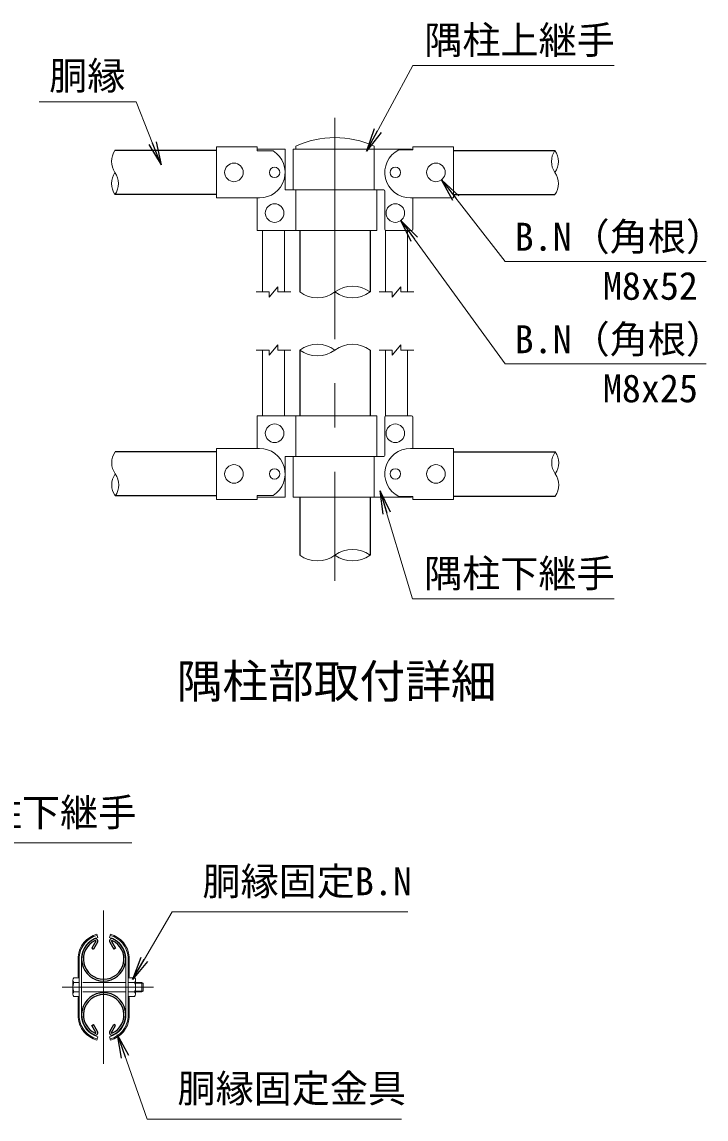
# Model space of a CAD drawing. Units: millimetres, scale not verified. Extents: x -10499 to 10501, y -7424 to 7426.
# Drawn here: x 3310 to 6257, y -4263 to 463 of the extents above; entities that cross this region are included whole.
import ezdxf
from ezdxf.enums import TextEntityAlignment as Align

# ---------------------------------------------------------------- set-up
doc = ezdxf.new("R2010")
doc.units = ezdxf.units.MM
doc.header["$LTSCALE"] = 30
doc.linetypes.add('USER1', pattern=[50.8, 31.75, -6.35, 6.35, -6.35])
for name, color, linetype, lineweight in [('0-1_D-STR1', 1, 'Continuous', 25), ('0-4_D-BMK', 2, 'USER1', 13), ('0-5_D-STR3', 3, 'Continuous', 13), ('0-6_D-STR-DIM', 7, 'Continuous', 13), ('0-B_D-TTL-TXT', 7, 'Continuous', 13), ('0-C_D-STR-TXT', 7, 'Continuous', 13)]:
    doc.layers.add(name, color=color, linetype=linetype, lineweight=lineweight)
doc.layers.add('0-7_0', color=7, linetype='Continuous')
doc.styles.add('ＭＳ ゴシック', font='')
doc.styles.get('ＭＳ ゴシック').set_extended_font_data('MS Gothic')

# ---------------------------------------------------------------- blocks, each defined once
blk = doc.blocks.new('_Open')
at = {"layer": '0-7_0'}
blk.add_line((-30, 5), (0, 0), dxfattribs=at)
blk.add_lwpolyline([(-30, -5), (0, 0), (-30, 0)], dxfattribs=at)

msp = doc.modelspace()

# ---------------------------------------------------------------- linework, layer by layer
at = {"layer": '0-1_D-STR1'}
for p, q in [((4148.31, -90.67), (3710.81, -90.67)), ((5168.31, -90.92), (5605.81, -90.92)), ((4148.31, -281.17), (3710.81, -281.17)), ((5168.31, -281.42), (5605.81, -281.42)), ((4507.06, -435.67), (4507.06, -700.67)), ((4809.56, -435.67), (4809.56, -700.67)), ((4507.06, -950.67), (4507.06, -1234.32)), ((4809.56, -950.67), (4809.56, -1234.32)), ((4148.31, -1388.82), (3712.06, -1388.82)), ((5168.31, -1389.07), (5607.06, -1389.07)), ((4148.31, -1579.32), (3712.06, -1579.32)), ((4507.06, -1584.32), (4507.06, -1834.32)), ((4809.56, -1584.32), (4809.56, -1834.32)), ((5168.31, -1579.57), (5607.06, -1579.57)), ((3628.73, -3497.06), (3611.19, -3527.45)), ((3695.47, -3497.06), (3713.01, -3527.45)), ((3611.19, -3527.45), (3618.13, -3531.46)), ((3635.68, -3501.07), (3618.13, -3531.46)), ((3688.52, -3501.07), (3706.07, -3531.46)), ((3713.01, -3527.45), (3706.07, -3531.46)), ((3611.19, -3860.48), (3618.13, -3856.47)), ((3628.73, -3890.87), (3611.19, -3860.48)), ((3635.68, -3886.86), (3618.13, -3856.47)), ((3688.52, -3886.86), (3706.07, -3856.47)), ((3695.47, -3890.87), (3713.01, -3860.48)), ((3713.01, -3860.48), (3706.07, -3856.47))]:
    msp.add_line(p, q, dxfattribs=at)
for centre, radius, start, end in [((3662.1, -3573.72), 95.25, 114.32478, 65.67522), ((3662.1, -3573.72), 87.23, 114.32478, 65.67522), ((3627, -3496.06), 10.03, 330, 114.32478), ((3627, -3496.06), 2, 330, 114.32478), ((3697.21, -3496.06), 10.03, 65.67522, 210), ((3697.21, -3496.06), 2, 65.67522, 210), ((3661.72, -3573.72), 95.25, 5.09104, 65.67522), ((3662.1, -3814.22), 95.25, 294.32478, 245.67522), ((3662.1, -3814.22), 87.23, 294.32478, 245.67522), ((3627, -3891.88), 10.03, 245.67522, 30), ((3627, -3891.88), 2, 245.67522, 30), ((3697.21, -3891.88), 10.03, 150, 294.32478), ((3697.21, -3891.88), 2, 150, 294.32478)]:
    msp.add_arc(centre, radius, start, end, dxfattribs=at)
at = {"layer": '0-4_D-BMK'}
for p, q in [((4658.31, 49.18), (4658.31, -1944.38)), ((3662.1, -3364.93), (3662.1, -4025.6)), ((3483.98, -3695.27), (3877.23, -3695.27))]:
    msp.add_line(p, q, dxfattribs=at)
at = {"layer": '0-5_D-STR3'}
for p, q in [((4323.31, -93.04), (4323.31, -75.67)), ((4443.31, -85.67), (4323.31, -85.67)), ((4323.31, -93.04), (4392.64, -93.04)), ((4443.31, -85.67), (4443.31, -260.67)), ((4477.81, -85.67), (4988.31, -85.67)), ((4477.81, -260.67), (4477.81, -85.67)), ((4489.31, -85.67), (4489.31, -72.48)), ((4827.31, -260.67), (4827.31, -72.48)), ((4933.06, -87.82), (4993.31, -87.82)), ((4993.31, -75.67), (5168.31, -75.67)), ((4993.31, -87.82), (4993.31, -75.67)), ((5168.31, -75.67), (5168.31, -295.67)), ((4443.31, -260.67), (4868.31, -260.67)), ((4489.31, -260.67), (4489.31, -435.67)), ((4838.81, -260.67), (4838.81, -435.67)), ((4873.31, -265.67), (4873.31, -430.67)), ((4333.31, -295.67), (4148.31, -295.67)), ((4323.31, -295.67), (4323.31, -435.67)), ((4983.31, -295.67), (5168.31, -295.67)), ((4993.31, -295.67), (4993.31, -430.67)), ((4838.81, -435.67), (4323.31, -435.67)), ((4345.81, -435.67), (4345.81, -700.67)), ((4440.81, -435.67), (4440.81, -700.67)), ((4875.81, -435), (4875.81, -700.67)), ((4878.31, -435.67), (4988.31, -435.67)), ((4970.81, -435.67), (4970.81, -700.67)), ((4345.81, -950.67), (4345.81, -1234.32)), ((4440.81, -950.67), (4440.81, -1234.32)), ((4875.81, -950.67), (4875.81, -1234.99)), ((4970.81, -950.67), (4970.81, -1234.32)), ((4838.81, -1234.32), (4323.31, -1234.32)), ((4323.31, -1374.32), (4323.31, -1234.32)), ((4489.31, -1409.32), (4489.31, -1234.32)), ((4838.81, -1409.32), (4838.81, -1234.32)), ((4873.31, -1404.32), (4873.31, -1239.32)), ((4878.31, -1234.32), (4988.31, -1234.32)), ((4993.31, -1374.32), (4993.31, -1239.32)), ((4333.31, -1374.32), (4148.31, -1374.32)), ((4443.31, -1409.32), (4868.31, -1409.32)), ((4443.31, -1584.32), (4443.31, -1409.32)), ((4477.81, -1409.32), (4477.81, -1584.32)), ((4827.31, -1409.32), (4827.31, -1584.32)), ((4983.31, -1374.32), (5168.31, -1374.32)), ((5168.31, -1594.32), (5168.31, -1374.32)), ((4323.31, -1576.95), (4323.31, -1594.32)), ((4323.31, -1576.95), (4392.64, -1576.95)), ((4443.31, -1584.32), (4323.31, -1584.32)), ((4477.81, -1584.32), (4988.31, -1584.32)), ((4933.06, -1582.17), (4993.31, -1582.17)), ((4993.31, -1582.17), (4993.31, -1594.32)), ((4993.31, -1594.32), (5168.31, -1594.32)), ((3632.93, -3467.29), (3636.85, -3481.77)), ((3691.27, -3467.29), (3687.35, -3481.77)), ((3551.85, -3564.62), (3551.85, -3649.77)), ((3556.85, -3564.83), (3556.85, -3825.7)), ((3566.85, -3565.27), (3566.85, -3825.27)), ((3757.35, -3565.27), (3757.35, -3825.27)), ((3767.35, -3564.83), (3767.35, -3825.7)), ((3772.35, -3564.62), (3772.35, -3649.77)), ((3529.35, -3664.1), (3529.35, -3725.83)), ((3534.35, -3654.77), (3556.85, -3654.77)), ((3534.35, -3675.02), (3556.85, -3675.02)), ((3572.85, -3675.27), (3757.35, -3675.27)), ((3794.85, -3654.77), (3767.35, -3654.77)), ((3794.85, -3675.02), (3767.35, -3675.02)), ((3799.85, -3664.1), (3799.85, -3725.83)), ((3799.85, -3675.27), (3825.85, -3675.27)), ((3799.85, -3678.65), (3831.85, -3678.65)), ((3825.85, -3675.27), (3825.85, -3715.27)), ((3825.85, -3675.27), (3831.85, -3678.65)), ((3831.85, -3678.65), (3831.85, -3711.88)), ((3613.86, -3695.27), (3499.84, -3695.27)), ((3534.35, -3715.52), (3556.85, -3715.52)), ((3572.85, -3715.27), (3757.35, -3715.27)), ((3710.34, -3695.27), (3824.36, -3695.27)), ((3794.85, -3715.52), (3767.35, -3715.52)), ((3799.85, -3711.88), (3831.85, -3711.88)), ((3799.85, -3715.27), (3825.85, -3715.27)), ((3831.85, -3711.88), (3825.85, -3715.27)), ((3534.35, -3735.77), (3556.85, -3735.77)), ((3551.85, -3825.91), (3551.85, -3740.77)), ((3794.85, -3735.77), (3767.35, -3735.77)), ((3772.35, -3825.91), (3772.35, -3740.77)), ((3632.93, -3923.24), (3636.85, -3908.76)), ((3691.27, -3923.24), (3687.35, -3908.76))]:
    msp.add_line(p, q, dxfattribs=at)
for points in [[(4323.31, -75.67), (4148.31, -75.67), (4148.31, -295.67)], [(4323.31, -1594.32), (4148.31, -1594.32), (4148.31, -1374.32)]]:
    msp.add_lwpolyline(points, dxfattribs=at)
for centre, radius in [((4223.31, -185.67), 40), ((4398.31, -185.67), 22.5), ((4918.31, -185.67), 22.5), ((5093.31, -185.67), 40), ((4398.31, -360.67), 40), ((4918.31, -360.67), 40), ((4398.31, -1309.32), 40), ((4918.31, -1309.32), 40), ((4223.31, -1484.32), 40), ((4398.31, -1484.32), 22.5), ((4918.31, -1484.32), 22.5), ((5093.31, -1484.32), 40)]:
    msp.add_circle(centre, radius, dxfattribs=at)
for centre, radius, start, end in [((4658.31, -441.92), 406.26, 65.41845, 114.58155), ((4333.31, -185.67), 110, 270, 57.35993), ((4983.31, -185.67), 110, 117.18421, 270), ((4988.31, -90.67), 5, 34.74541, 90), ((4868.31, -265.67), 5, 0, 90), ((4878.31, -430.67), 5, 180, 270), ((4988.31, -430.67), 5, 270, 0), ((4878.31, -1239.32), 5, 90, 180), ((4988.31, -1239.32), 5, 0, 90), ((4333.31, -1484.32), 110, 302.64007, 90), ((4868.31, -1404.32), 5, 270, 0), ((4983.31, -1484.32), 110, 90, 242.81579), ((4988.31, -1579.32), 5, 270, 325.25459), ((3661.72, -3573.72), 110.25, 105.13812, 175.26816), ((3661.72, -3573.72), 105.25, 105.13812, 175.157), ((3661.72, -3573.72), 95.25, 105.13812, 174.90896), ((3662.48, -3573.72), 95.25, 5.09104, 74.86188), ((3662.48, -3573.72), 105.25, 4.843, 74.86188), ((3662.48, -3573.72), 110.25, 4.843, 74.86188), ((3542.04, -3664.89), 12.71, 127.21089, 232.78911), ((3572.86, -3695.27), 43.51, 152.26063, 207.73937), ((3556.85, -3649.77), 5, 180, 270), ((3767.35, -3649.77), 5, 270, 0), ((3787.16, -3664.89), 12.71, 307.21089, 52.78911), ((3756.34, -3695.27), 43.51, 332.26063, 27.73937), ((3542.1, -3725.64), 12.75, 127.42505, 232.57495), ((3787.1, -3725.64), 12.75, 307.42505, 52.57495), ((3556.85, -3740.77), 5, 90, 180), ((3767.35, -3740.77), 5, 0, 90), ((3661.72, -3816.81), 110.25, 184.73184, 254.86188), ((3661.72, -3816.81), 105.25, 184.843, 254.86188), ((3661.72, -3816.81), 95.25, 185.09104, 254.86188), ((3662.48, -3816.81), 95.25, 285.13812, 354.90896), ((3662.48, -3816.81), 105.25, 285.13812, 355.157), ((3662.48, -3816.81), 110.25, 285.13812, 355.26816)]:
    msp.add_arc(centre, radius, start, end, dxfattribs=at)
at = {"layer": '0-6_D-STR-DIM'}
for p, q in [((4318.31, -700.67), (4374.56, -700.67)), ((4374.56, -723.17), (4412.06, -678.17)), ((4374.56, -723.17), (4374.56, -700.67)), ((4412.06, -700.67), (4412.06, -678.17)), ((4412.06, -700.67), (4468.31, -700.67)), ((4848.31, -700.67), (4904.56, -700.67)), ((4904.56, -723.17), (4942.06, -678.17)), ((4904.56, -723.17), (4904.56, -700.67)), ((4942.06, -700.67), (4942.06, -678.17)), ((4942.06, -700.67), (4998.31, -700.67)), ((4374.56, -973.17), (4412.06, -928.17)), ((4412.06, -950.67), (4412.06, -928.17)), ((4904.56, -973.17), (4942.06, -928.17)), ((4942.06, -950.67), (4942.06, -928.17)), ((4318.31, -950.67), (4374.56, -950.67)), ((4374.56, -973.17), (4374.56, -950.67)), ((4412.06, -950.67), (4468.31, -950.67)), ((4848.31, -950.67), (4904.56, -950.67)), ((4904.56, -973.17), (4904.56, -950.67)), ((4942.06, -950.67), (4998.31, -950.67))]:
    msp.add_line(p, q, dxfattribs=at)
for centre, radius, start, end in [((3778.92, -138.3), 83.1, 145.03504, 214.96496), ((5673.92, -138.55), 83.1, 145.03504, 214.96496), ((5537.71, -138.55), 83.1, 325.03504, 34.96496), ((3778.92, -233.55), 83.1, 145.03422, 214.96578), ((3642.71, -233.55), 83.1, 325.03504, 34.96496), ((5537.71, -233.8), 83.1, 325.03422, 34.96578), ((4582.69, -598.79), 126.88, 233.41445, 306.58555), ((4733.94, -802.55), 126.88, 53.41445, 126.58555), ((4733.94, -598.79), 126.88, 233.41445, 306.58555), ((4582.69, -1052.55), 126.88, 53.41445, 126.58555), ((4733.94, -1052.55), 126.88, 53.41445, 126.58555), ((4582.69, -848.79), 126.88, 233.41445, 306.58555), ((3780.17, -1436.45), 83.1, 145.03504, 214.96496), ((5675.17, -1436.7), 83.1, 145.03504, 214.96496), ((5538.96, -1436.7), 83.1, 325.03504, 34.96496), ((3780.17, -1531.7), 83.1, 145.03422, 214.96578), ((3643.96, -1531.7), 83.1, 325.03504, 34.96496), ((5538.96, -1531.95), 83.1, 325.03422, 34.96578), ((4582.69, -1732.44), 126.88, 233.41445, 306.58555), ((4733.94, -1936.21), 126.88, 53.41445, 126.58555), ((4733.94, -1732.44), 126.88, 233.41445, 306.58555)]:
    msp.add_arc(centre, radius, start, end, dxfattribs=at)
at = {"layer": '0-C_D-STR-TXT'}
for points in [[(5861.46, 275.35), (4993.31, 275.35), (4795.68, -92.3)], [(3385.06, 119.11), (3802.62, 119.11), (3908.68, -150.85)], [(6256.71, -568.74), (5391.54, -568.74), (5119.11, -218.81)], [(6256.71, -1010.26), (5391.54, -1010.26), (4943.04, -394.62)], [(5860.93, -2022.09), (4992.78, -2022.09), (4853.64, -1559.45)], [(3783.75, -3073.1), (2855.05, -3073.1), (2568.68, -3741.82)], [(4972.83, -3370.77), (3956.56, -3370.77), (3787.7, -3660.69)], [(4945.13, -4263.34), (3848.92, -4263.34), (3722.82, -3902.76)]]:
    msp.add_lwpolyline(points, dxfattribs=at)

# ---------------------------------------------------------------- block references
at = {"layer": '0-C_D-STR-TXT', "xscale": 3.333333, "yscale": 3.333333}
for p, rotation in [((4794.73, -94.06), 241.73951), ((3909.41, -152.71), 291.44911), ((5117.89, -217.23), 127.9015), ((4941.87, -393), 126.07342), ((4853.07, -1557.53), 106.73843), ((3786.7, -3662.42), 239.78171), ((3722.16, -3900.87), 109.27461)]:
    msp.add_blockref('_Open', p, dxfattribs=dict(at, rotation=rotation))

# ---------------------------------------------------------------- texts
at = {"layer": '0-B_D-TTL-TXT', "style": 'ＭＳ ゴシック'}
msp.add_text('隅柱部取付詳細', height=144.3, dxfattribs=at).set_placement((3976.7, -2492.95), align=Align.BOTTOM_LEFT)
at = {"layer": '0-C_D-STR-TXT', "style": 'ＭＳ ゴシック'}
for s, p in [('隅柱上継手', (5043.13, 288.31)), ('胴縁', (3427.38, 134.84)), ('B.N（角根）', (5432.13, -558.91)), ('M8x52', (5812.36, -770.36)), ('B.N（角根）', (5432.13, -1000.43)), ('M8x25', (5812.36, -1211.88)), ('隅柱下継手', (5042.6, -2009.13)), ('主柱下継手', (2982.35, -3038.46)), ('胴縁固定B.N', (4087.68, -3335.18)), ('胴縁固定金具', (3980.03, -4227.75))]:
    msp.add_text(s, height=120.3, dxfattribs=at).set_placement(p, align=Align.BOTTOM_LEFT)

doc.saveas('drawing.dxf')
